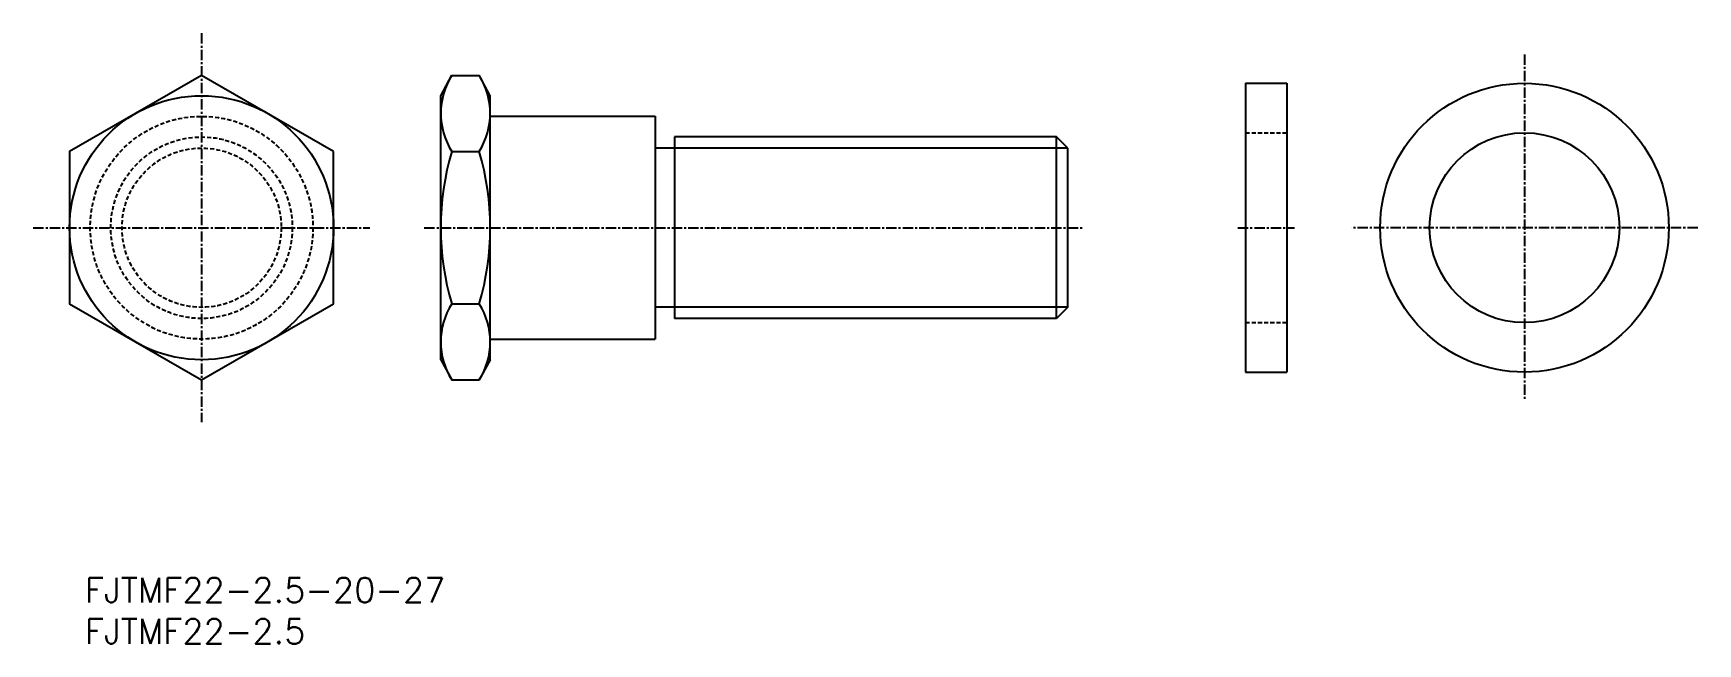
# Model space of a CAD drawing. Extents: x 60 to 262, y 64 to 138.
import ezdxf
from ezdxf.enums import TextEntityAlignment as Align

# ---------------------------------------------------------------- set-up
doc = ezdxf.new("R2010")
doc.units = 0
doc.linetypes.add('CENTER', pattern=[2, 1.25, -0.25, 0.25, -0.25])
doc.linetypes.add('DASHED', pattern=[0.75, 0.5, -0.25])
doc.layers.get('0').update_dxf_attribs({"linetype": 'CONTINUOUS'})
doc.layers.add('CENTER', color=1, linetype='CENTER')
doc.styles.get("Standard").update_dxf_attribs({"font": 'txt.shx', "bigfont": 'extfont.shx'})

msp = doc.modelspace()

# ---------------------------------------------------------------- linework, layer by layer
at = {"color": 7, "linetype": 'CONTINUOUS'}
for p, q in [((109.6, 130.22), (110.94, 132.7)), ((110.94, 132.67), (114.26, 132.67)), ((115.6, 130.22), (114.26, 132.7)), ((109.6, 98.22), (109.6, 130.22)), ((115.6, 98.22), (115.6, 130.22)), ((115.6, 98.22), (115.6, 130.22)), ((115.6, 127.72), (135.6, 127.72)), ((135.6, 127.72), (135.6, 100.72)), ((184.24, 125.22), (137.94, 125.22)), ((137.94, 125.22), (137.94, 103.22)), ((184.24, 103.22), (184.24, 125.22)), ((185.6, 123.87), (184.24, 125.22)), ((110.94, 123.46), (114.26, 123.46)), ((185.6, 104.58), (185.6, 123.87)), ((110.94, 104.99), (114.26, 104.99)), ((184.24, 103.22), (137.94, 103.22)), ((185.6, 104.58), (184.24, 103.22)), ((115.6, 100.72), (135.6, 100.72)), ((109.6, 98.22), (110.94, 95.77)), ((115.6, 98.22), (114.26, 95.77)), ((110.94, 95.77), (114.26, 95.77))]:
    msp.add_line(p, q, dxfattribs=at)
for p, q in [((207.16, 131.72), (212.16, 131.72)), ((207.16, 131.72), (207.16, 96.72)), ((212.16, 131.72), (212.16, 96.72)), ((207.16, 96.72), (212.16, 96.72))]:
    msp.add_line(p, q)
at = {"color": 3, "linetype": 'DASHED'}
for p, q in [((207.16, 125.72), (212.16, 125.72)), ((207.16, 102.72), (212.16, 102.72))]:
    msp.add_line(p, q, dxfattribs=at)
at = {"color": 3, "linetype": 'CONTINUOUS'}
for p, q in [((185.6, 123.87), (135.6, 123.87)), ((185.6, 104.58), (135.6, 104.58))]:
    msp.add_line(p, q, dxfattribs=at)
at = {"color": 7, "linetype": 'CONTINUOUS'}
msp.add_lwpolyline([(96.6, 123.46), (80.6, 132.68), (64.6, 123.46), (64.6, 104.99), (80.6, 95.77), (96.6, 104.99)], close=True, dxfattribs=at)
for centre, radius in [((240.98, 114.22), 17.5), ((80.6, 114.22), 16), ((240.98, 114.22), 11.5)]:
    msp.add_circle(centre, radius, dxfattribs=at)
at = {"color": 3, "linetype": 'DASHED'}
for radius in [13.5, 11, 9.65]:
    msp.add_circle((80.6, 114.22), radius, dxfattribs=at)
at = {"color": 7, "linetype": 'CONTINUOUS'}
for centre, radius, start, end in [((118.23, 128.08), 8.63, 147.649, 212.351), ((106.96, 128.08), 8.63, 327.649, 32.351), ((142.11, 114.22), 32.52, 163.4957, 196.5043), ((83.08, 114.22), 32.52, 343.4957, 16.5043), ((118.18, 100.38), 8.59, 147.5651, 212.4349), ((107.01, 100.38), 8.59, 327.5651, 32.4349)]:
    msp.add_arc(centre, radius, start, end, dxfattribs=at)
at = {"layer": 'CENTER', "color": 1, "linetype": 'CENTER'}
for p, q in [((80.6, 137.78), (80.6, 90.67)), ((240.98, 135.22), (240.98, 93.22)), ((60.2, 114.22), (101, 114.22)), ((107.6, 114.22), (187.6, 114.22)), ((206.23, 114.22), (213.09, 114.22)), ((261.98, 114.22), (219.98, 114.22))]:
    msp.add_line(p, q, dxfattribs=at)

# ---------------------------------------------------------------- texts
at = {"color": 7, "linetype": 'CONTINUOUS'}
for s, p in [('FJTMF22-2.5-20-27', (66.44, 70.31)), ('FJTMF22-2.5', (66.44, 65.31))]:
    msp.add_text(s, height=3, dxfattribs=at).set_placement(p, align=Align.MIDDLE_LEFT)

doc.saveas('drawing.dxf')
